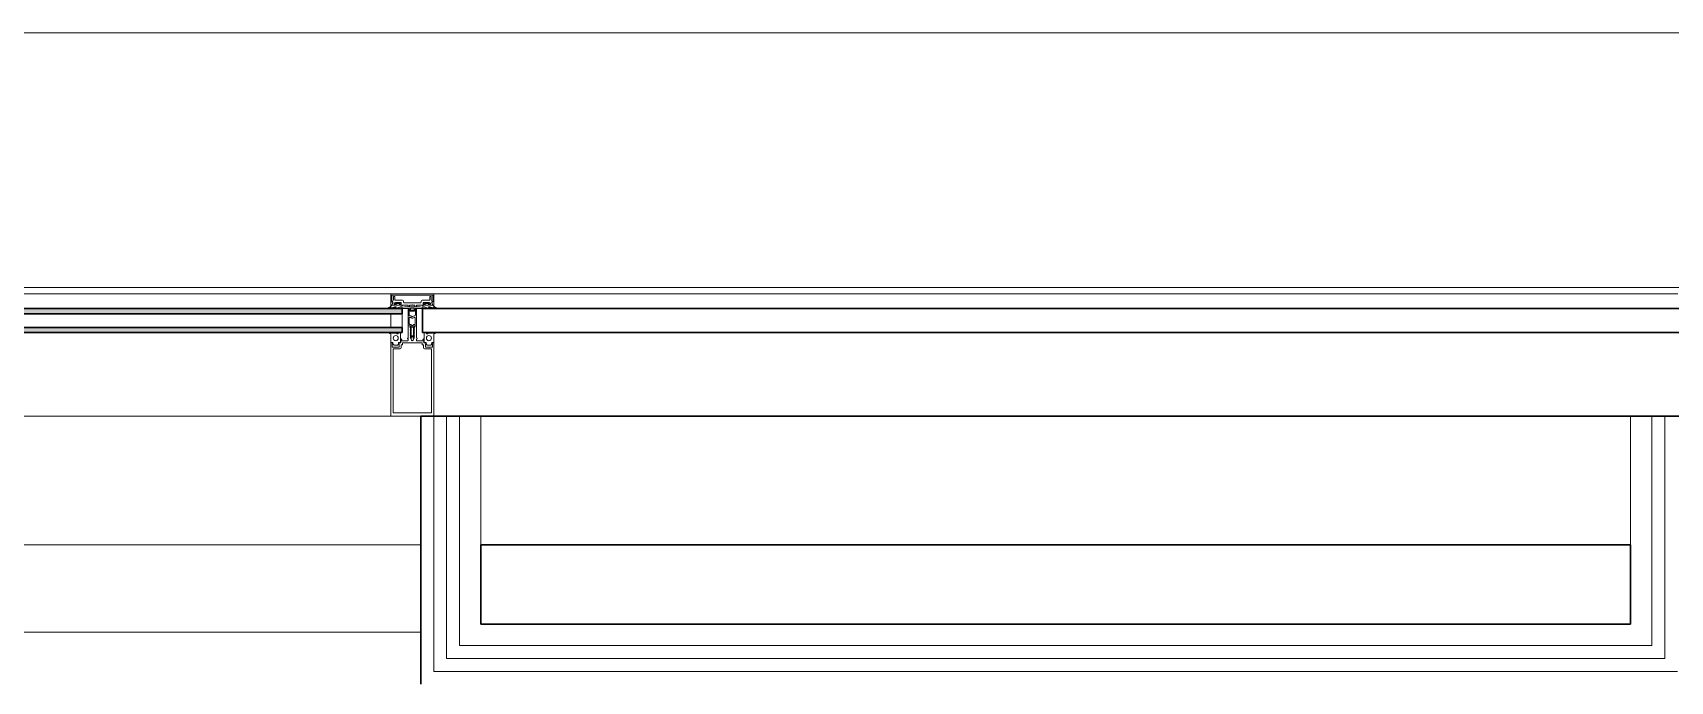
# Model space of a CAD drawing. Header units: millimetres. Extents: x 90978 to 295199, y -4084 to 97293.
# Drawn here: x 183608 to 185517, y 34244 to 35000 of the extents above; entities that cross this region are included whole.
import ezdxf

# ---------------------------------------------------------------- set-up
doc = ezdxf.new("R2010")
doc.units = ezdxf.units.MM
doc.header["$MEASUREMENT"] = 0
for name, color, linetype, lineweight in [('CSM-STL-XX-ZZ-M3-A-XXXX-00001_detached _19_04_21__rvt-1-Level 0$0$A-DETL-GENF', 7, 'CONTINUOUS', 9), ('CSM-STL-XX-ZZ-M3-A-XXXX-00001_detached _19_04_21__rvt-1-Level 0$0$A-GLAZ-CURT', 7, 'CONTINUOUS', 9), ('CSM-STL-XX-ZZ-M3-A-XXXX-00001_detached _19_04_21__rvt-1-Level 0$0$A-GLAZ-CWMG', 7, 'CONTINUOUS', 9), ('CSM-STL-XX-ZZ-M3-A-XXXX-00001_detached _19_04_21__rvt-1-Level 0$0$A-WALL', 7, 'CONTINUOUS', 9), ('CSM-STL-XX-ZZ-M3-A-XXXX-00001_detached _19_04_21__rvt-1-Level 0$0$I-WALL', 7, 'CONTINUOUS', 9)]:
    doc.layers.add(name, color=color, linetype=linetype, lineweight=lineweight)

msp = doc.modelspace()

# ---------------------------------------------------------------- hatches: boundary and pattern name
at = {"layer": 'CSM-STL-XX-ZZ-M3-A-XXXX-00001_detached _19_04_21__rvt-1-Level 0$0$A-GLAZ-CURT'}
h = msp.add_hatch(color=256, dxfattribs=at)
h.paths.add_polyline_path([(183964, 34650.7), (184038.8, 34650.7), (184038.8, 34656.7), (182595.8, 34656.7), (182595.8, 34650.7), (182697.1, 34650.7)], flags=0)
h.paths.add_polyline_path([(183964, 34672.7), (184038.8, 34672.7), (184038.8, 34678.7), (182595.8, 34678.7), (182595.8, 34672.7), (182697.1, 34672.7)], flags=0)

# ---------------------------------------------------------------- linework, layer by layer
at = {"layer": 'CSM-STL-XX-ZZ-M3-A-XXXX-00001_detached _19_04_21__rvt-1-Level 0$0$A-DETL-GENF'}
for p, q in [((184025.8, 34683.2), (184025.8, 34694.2)), ((184026.8, 34693.7), (184026.8, 34692.4)), ((184027.3, 34695.7), (184074.3, 34695.7)), ((184028, 34694.2), (184027.3, 34694.2)), ((184070.1, 34694.2), (184028, 34694.2)), ((184074.3, 34694.2), (184070.1, 34694.2)), ((184074.8, 34692.4), (184074.8, 34693.7)), ((184075.8, 34694.2), (184075.8, 34683.2)), ((184023.6, 34678.7), (184022.7, 34678.7)), ((184026.7, 34682.7), (184026.3, 34682.7)), ((184028.4, 34685.6), (184026.9, 34683)), ((184028.2, 34685.6), (184026.9, 34682.8)), ((184027, 34692), (184027, 34686.6)), ((184027, 34682.7), (184029.9, 34682.7)), ((184027.1, 34686.4), (184028.2, 34685.8)), ((184027.2, 34682.7), (184030.5, 34682.7)), ((184029, 34689), (184027.6, 34686.6)), ((184027.6, 34686.3), (184028.3, 34685.9)), ((184029, 34692.2), (184029, 34689.3)), ((184029, 34679.2), (184034.2, 34679.2)), ((184045.8, 34678.7), (184029, 34678.7)), ((184029.8, 34692.7), (184029.5, 34692.7)), ((184029.8, 34683.9), (184029.8, 34684.4)), ((184030.5, 34683.8), (184030, 34683.7)), ((184030, 34680), (184032.1, 34680.3)), ((184030.3, 34688.9), (184030.3, 34692.2)), ((184030.3, 34684.4), (184031.8, 34685.7)), ((184032, 34680.5), (184030.3, 34680.5)), ((184030.7, 34683.8), (184030.5, 34683.8)), ((184030.7, 34682.9), (184030.7, 34683.8)), ((184039.5, 34688.4), (184030.8, 34688.4)), ((184031.3, 34685.9), (184037.5, 34685.9)), ((184031.8, 34685.7), (184036, 34685.7)), ((184031.9, 34684.2), (184031.9, 34683.2)), ((184035.4, 34684.7), (184032.4, 34684.7)), ((184032.4, 34682.7), (184035.4, 34682.7)), ((184038.6, 34681.6), (184034.7, 34680)), ((184035, 34679.3), (184042.2, 34680.6)), ((184035.9, 34683.2), (184035.9, 34684.2)), ((184036, 34685.7), (184037.5, 34684.4)), ((184037.2, 34683.8), (184037.2, 34682.9)), ((184037.4, 34683.8), (184037.2, 34683.8)), ((184037.8, 34683.7), (184037.4, 34683.8)), ((184037.4, 34682.7), (184038.9, 34682.7)), ((184038, 34685.4), (184038, 34683.9)), ((184038, 34682.7), (184045.3, 34682.7)), ((184038.9, 34682.7), (184038.9, 34682.1)), ((184040.5, 34686.2), (184040.5, 34687.4)), ((184050.8, 34685.2), (184041.5, 34685.2)), ((184044, 34680.7), (184050.8, 34680.7)), ((184045.8, 34682.2), (184045.8, 34681.2)), ((184047.2, 34678.7), (184045.8, 34678.7)), ((184045.8, 34678.5), (184045.8, 34659.2)), ((184046.9, 34678.7), (184046, 34678.7)), ((184046.3, 34680.7), (184047.2, 34680.7)), ((184047.1, 34677.8), (184047.6, 34677.8)), ((184047.3, 34670.7), (184047.1, 34677.8)), ((184048.8, 34675.7), (184047.2, 34677)), ((184047.4, 34677.6), (184047.6, 34677.6)), ((184047.6, 34677.6), (184047.6, 34678.3)), ((184047.7, 34681.2), (184047.7, 34682.2)), ((184048.2, 34682.7), (184050.5, 34682.7)), ((184048.8, 34678.8), (184048.8, 34677.2)), ((184052.8, 34675.7), (184048.8, 34675.7)), ((184050.8, 34679.3), (184049.3, 34679.3)), ((184049.3, 34676.7), (184052.3, 34676.7)), ((184060.1, 34685.2), (184050.8, 34685.2)), ((184050.8, 34680.7), (184057.7, 34680.7)), ((184052.3, 34679.3), (184050.8, 34679.3)), ((184051.1, 34682.7), (184053.4, 34682.7)), ((184052.8, 34677.2), (184052.8, 34678.8)), ((184054.4, 34677), (184052.8, 34675.7)), ((184053.9, 34682.2), (184053.9, 34681.2)), ((184054.1, 34678.3), (184054.1, 34677.6)), ((184054.1, 34677.8), (184054.5, 34677.8)), ((184054.1, 34677.6), (184054.3, 34677.6)), ((184054.4, 34680.7), (184055.3, 34680.7)), ((184054.5, 34677.8), (184054.4, 34671.2)), ((184055.8, 34678.7), (184054.5, 34678.7)), ((184055.6, 34678.7), (184054.8, 34678.7)), ((184055.8, 34681.2), (184055.8, 34682.2)), ((184072.6, 34678.7), (184055.8, 34678.7)), ((184055.8, 34668.9), (184055.8, 34678.5)), ((184056.3, 34682.7), (184063.7, 34682.7)), ((184059.4, 34680.6), (184066.6, 34679.3)), ((184061.1, 34687.4), (184061.1, 34686.2)), ((184070.8, 34688.4), (184062.1, 34688.4)), ((184062.7, 34682.7), (184062.7, 34682.1)), ((184064.3, 34682.7), (184062.7, 34682.7)), ((184063, 34681.6), (184066.9, 34680)), ((184063.6, 34683.9), (184063.6, 34685.4)), ((184063.8, 34683.7), (184064.3, 34683.8)), ((184064.1, 34685.9), (184070.3, 34685.9)), ((184065.6, 34685.7), (184064.1, 34684.4)), ((184064.3, 34683.8), (184064.5, 34683.8)), ((184064.5, 34683.8), (184064.5, 34682.9)), ((184069.8, 34685.7), (184065.6, 34685.7)), ((184065.7, 34683.2), (184065.7, 34684.2)), ((184066.2, 34684.7), (184069.2, 34684.7)), ((184069.2, 34682.7), (184066.2, 34682.7)), ((184067.5, 34679.2), (184072.6, 34679.2)), ((184069.6, 34680.5), (184071.4, 34680.5)), ((184071.7, 34680), (184069.6, 34680.3)), ((184069.7, 34684.2), (184069.7, 34683.2)), ((184071.3, 34684.4), (184069.8, 34685.7)), ((184071, 34683.8), (184071.2, 34683.8)), ((184071, 34682.9), (184071, 34683.8)), ((184071.2, 34683.8), (184071.6, 34683.7)), ((184074.4, 34682.7), (184071.2, 34682.7)), ((184071.3, 34692.2), (184071.3, 34688.9)), ((184072.1, 34692.7), (184071.8, 34692.7)), ((184071.8, 34684.4), (184071.8, 34683.9)), ((184071.8, 34682.7), (184074.6, 34682.7)), ((184072.6, 34689.3), (184072.6, 34692.2)), ((184074.1, 34686.6), (184072.7, 34689)), ((184073.3, 34685.9), (184074, 34686.3)), ((184074.8, 34683), (184073.3, 34685.6)), ((184074.8, 34682.8), (184073.4, 34685.6)), ((184073.5, 34685.8), (184074.5, 34686.3)), ((184074.6, 34686.5), (184074.6, 34692)), ((184075.3, 34682.7), (184075, 34682.7)), ((184078, 34678.7), (184079, 34678.7)), ((184045.8, 34644.8), (184045.8, 34658.2)), ((184046.3, 34658.7), (184048.3, 34658.7)), ((184048.2, 34658.7), (184046.3, 34658.7)), ((184047.3, 34660.7), (184047.3, 34667.9)), ((184048.2, 34670.2), (184047.8, 34670.2)), ((184047.8, 34668.4), (184048.2, 34668.4)), ((184048.3, 34660.2), (184047.8, 34660.2)), ((184047.8, 34657.5), (184048.6, 34656.6)), ((184048.5, 34657.8), (184048, 34657.8)), ((184048.6, 34656.3), (184048.2, 34656)), ((184048.2, 34656), (184048.6, 34655.8)), ((184048.7, 34658.2), (184048.7, 34658)), ((184048.7, 34655.6), (184048.7, 34654.5)), ((184050.7, 34658.5), (184049.8, 34659.5)), ((184051.8, 34659.5), (184051, 34658.5)), ((184052.9, 34658), (184052.9, 34658.2)), ((184052.9, 34655.5), (184052.9, 34656.3)), ((184053.4, 34655.1), (184053, 34655.4)), ((184053, 34654.9), (184053.4, 34655.1)), ((184053.6, 34657.8), (184053.1, 34657.8)), ((184053.1, 34656.7), (184053.8, 34657.4)), ((184053.8, 34660.2), (184053.4, 34660.2)), ((184053.4, 34658.7), (184055.3, 34658.7)), ((184055.3, 34658.7), (184053.4, 34658.7)), ((184053.8, 34670.2), (184053.5, 34670.2)), ((184053.5, 34668.4), (184053.7, 34668.4)), ((184053.7, 34668.4), (184053.8, 34668.4)), ((184053.8, 34657.4), (184053.8, 34657.6)), ((184054.4, 34671.2), (184054.3, 34670.7)), ((184054.3, 34667.9), (184054.3, 34660.7)), ((184055.8, 34659.2), (184055.8, 34668.9)), ((184055.8, 34658.2), (184055.8, 34644.8)), ((184027.1, 34650.7), (184024.7, 34650.7)), ((184025.8, 34648.3), (184025.8, 34639.1)), ((184025.8, 34639.1), (184027.8, 34639.1)), ((184025.8, 34626.1), (184025.8, 34638.2)), ((184026.3, 34638.7), (184027.4, 34638.7)), ((184027.1, 34650.3), (184027.1, 34650.7)), ((184027.3, 34637.5), (184027.3, 34634.2)), ((184029.5, 34636.1), (184027.4, 34637.9)), ((184028.1, 34637.7), (184027.5, 34637.7)), ((184029.1, 34649.8), (184027.6, 34649.8)), ((184028.2, 34638.1), (184027.6, 34638.1)), ((184027.9, 34637.5), (184029.5, 34636.1)), ((184028.2, 34638.1), (184028.2, 34638.7)), ((184029.5, 34636.1), (184033.5, 34636.1)), ((184031.4, 34650.1), (184030.1, 34650.1)), ((184035.5, 34650.7), (184032.8, 34650.7)), ((184032.8, 34649.7), (184034.2, 34649.7)), ((184034.2, 34649.2), (184033.3, 34649.2)), ((184033.5, 34636.1), (184035.5, 34637.9)), ((184034.7, 34638.1), (184034.7, 34638.7)), ((184034.7, 34638.1), (184035.3, 34638.1)), ((184035.3, 34637.7), (184034.7, 34637.7)), ((184035.1, 34639.1), (184037, 34639.1)), ((184035.5, 34638.7), (184037.1, 34638.7)), ((184035.5, 34634.2), (184035.5, 34637.5)), ((184037, 34639.1), (184037, 34649.2)), ((184037.3, 34638.9), (184037.3, 34642.4)), ((184037.4, 34642.6), (184037.7, 34643.1)), ((184037.7, 34636), (184037.7, 34632.7)), ((184038.1, 34642.1), (184038.1, 34641.4)), ((184038.4, 34642.6), (184038.2, 34642.4)), ((184039, 34636.5), (184038.2, 34636.5)), ((184038.3, 34641.2), (184041.3, 34641.2)), ((184039.5, 34638.2), (184039.5, 34637)), ((184045.4, 34638.7), (184040, 34638.7)), ((184041.9, 34641.2), (184045.6, 34641.2)), ((184045.3, 34643.7), (184045.8, 34644.6)), ((184045.6, 34643.4), (184045.4, 34643.4)), ((184050.8, 34638.7), (184045.4, 34638.7)), ((184045.8, 34641.4), (184045.8, 34643.2)), ((184048.5, 34654.4), (184048.2, 34654.2)), ((184048.2, 34654.2), (184048.6, 34654)), ((184048.6, 34652.7), (184048.2, 34652.4)), ((184048.2, 34652.4), (184048.6, 34652.2)), ((184048.6, 34650.9), (184048.2, 34650.6)), ((184048.2, 34650.6), (184048.6, 34650.4)), ((184048.6, 34649.1), (184048.2, 34648.8)), ((184048.2, 34648.8), (184048.6, 34648.6)), ((184048.6, 34647.3), (184048.2, 34647)), ((184048.2, 34647), (184048.6, 34646.8)), ((184048.6, 34645.5), (184048.2, 34645.2)), ((184048.2, 34645.2), (184048.6, 34645)), ((184048.5, 34654.1), (184048.6, 34653.8)), ((184048.5, 34651.4), (184048.6, 34651.1)), ((184048.6, 34653.8), (184048.7, 34652.8)), ((184048.6, 34652.2), (184048.6, 34651.8)), ((184048.6, 34651.1), (184048.7, 34652)), ((184048.7, 34650.2), (184048.7, 34649.2)), ((184048.7, 34648.4), (184048.7, 34647.4)), ((184048.7, 34646.6), (184048.8, 34645.6)), ((184048.8, 34645.6), (184049.6, 34644.3)), ((184048.8, 34644.6), (184049.9, 34641.8)), ((184050, 34644.6), (184049.6, 34645.4)), ((184049.8, 34645.7), (184051.9, 34645.7)), ((184050.8, 34646.7), (184050, 34646.7)), ((184051.7, 34646.7), (184050.8, 34646.7)), ((184061.6, 34638.7), (184050.8, 34638.7)), ((184052, 34645.4), (184051.6, 34644.6)), ((184051.8, 34641.8), (184052.9, 34644.6)), ((184052.1, 34644.3), (184052.8, 34645.6)), ((184052.8, 34645.6), (184052.9, 34644.8)), ((184052.9, 34654.7), (184053, 34653.8)), ((184052.9, 34651.9), (184052.9, 34652.9)), ((184052.9, 34650.1), (184053, 34651.1)), ((184052.9, 34648.3), (184052.9, 34649.3)), ((184052.9, 34646.5), (184052.9, 34647.5)), ((184053, 34653.8), (184053.2, 34654.1)), ((184053.4, 34653.3), (184053, 34653.6)), ((184053, 34653.1), (184053.4, 34653.3)), ((184053, 34651.8), (184053, 34652.2)), ((184053.4, 34651.5), (184053, 34651.8)), ((184053, 34651.3), (184053.4, 34651.5)), ((184053, 34651.1), (184053.2, 34651.4)), ((184053.4, 34649.7), (184053, 34650)), ((184053, 34649.5), (184053.4, 34649.7)), ((184053.4, 34647.9), (184053, 34648.2)), ((184053, 34647.7), (184053.4, 34647.9)), ((184053.4, 34646.1), (184053, 34646.4)), ((184053, 34645.9), (184053.4, 34646.1)), ((184055.8, 34643.2), (184055.8, 34641.4)), ((184055.9, 34644.6), (184056.4, 34643.7)), ((184056.2, 34643.4), (184056, 34643.4)), ((184056, 34641.2), (184059.8, 34641.2)), ((184060.4, 34641.2), (184063.3, 34641.2)), ((184062.1, 34637), (184062.1, 34638.2)), ((184063.4, 34636.5), (184062.6, 34636.5)), ((184063.4, 34642.4), (184063.3, 34642.6)), ((184063.5, 34641.4), (184063.5, 34642.1)), ((184063.9, 34632.7), (184063.9, 34636)), ((184064, 34643.1), (184064.2, 34642.6)), ((184064.3, 34642.4), (184064.3, 34638.9)), ((184064.5, 34638.7), (184066.2, 34638.7)), ((184064.6, 34639.1), (184064.6, 34649.2)), ((184066.5, 34639.1), (184064.6, 34639.1)), ((184066.1, 34650.7), (184068.9, 34650.7)), ((184068.2, 34636.1), (184066.1, 34637.8)), ((184066.1, 34637.5), (184066.1, 34634.2)), ((184066.9, 34638.1), (184066.3, 34638.1)), ((184066.9, 34637.7), (184066.3, 34637.7)), ((184066.9, 34638.1), (184066.9, 34638.7)), ((184068.9, 34649.7), (184067.5, 34649.7)), ((184067.5, 34649.2), (184068.4, 34649.2)), ((184072.2, 34636.1), (184068.2, 34636.1)), ((184070.2, 34650.1), (184071.5, 34650.1)), ((184072.2, 34636.1), (184074.2, 34637.8)), ((184073.8, 34637.5), (184072.2, 34636.1)), ((184072.6, 34649.8), (184074, 34649.8)), ((184073.4, 34638.1), (184073.4, 34638.7)), ((184073.4, 34638.1), (184074, 34638.1)), ((184074.1, 34637.7), (184073.5, 34637.7)), ((184075.8, 34639.1), (184073.8, 34639.1)), ((184074.3, 34638.7), (184075.3, 34638.7)), ((184074.3, 34634.2), (184074.3, 34637.5)), ((184074.5, 34650.7), (184077, 34650.7)), ((184074.5, 34650.3), (184074.5, 34650.7)), ((184075.8, 34648.3), (184075.8, 34639.1)), ((184075.8, 34638.2), (184075.8, 34626.1)), ((184025.8, 34564.9), (184025.8, 34626.1)), ((184027.8, 34633.7), (184031.1, 34633.7)), ((184028.3, 34631.2), (184028.3, 34626.1)), ((184028.3, 34626.1), (184028.3, 34564.9)), ((184036.7, 34631.7), (184028.8, 34631.7)), ((184031.7, 34633.7), (184035, 34633.7)), ((184072.8, 34631.7), (184064.9, 34631.7)), ((184066.6, 34633.7), (184069.9, 34633.7)), ((184070.5, 34633.7), (184073.8, 34633.7)), ((184073.3, 34626.1), (184073.3, 34631.2)), ((184073.3, 34564.9), (184073.3, 34626.1)), ((184075.8, 34564.9), (184075.8, 34626.1)), ((184025.8, 34564.9), (184025.8, 34554.2)), ((184028.3, 34557.5), (184028.3, 34564.9)), ((184073.3, 34564.9), (184073.3, 34557.5)), ((184075.8, 34554.2), (184075.8, 34564.9)), ((184026.8, 34553.2), (184074.8, 34553.2)), ((184072.8, 34557), (184028.8, 34557))]:
    msp.add_line(p, q, dxfattribs=at)
for centre in [(184031.5, 34644.2), (184070.2, 34644.2)]:
    msp.add_circle(centre, 3, dxfattribs=at)
for centre, radius, start, end in [((184027.3, 34694.2), 1.5, 90, 180), ((184027.3, 34693.7), 0.5, 90, 180), ((184074.3, 34694.2), 1.5, 0, 90), ((184074.3, 34693.7), 0.5, 0, 90), ((184022.7, 34679), 0.25, 151.0662, 270), ((184024.2, 34678.1), 2, 109.948, 151.0662), ((184021.1, 34686.6), 7, 289.948, 324.4239), ((184023.6, 34680.2), 1.5, 270, 283.3207), ((184013.4, 34723.5), 46, 283.3207, 290.1437), ((184026.3, 34683.2), 0.5, 180, 270), ((184026.7, 34682.9), 0.2, 270, 333.4345), ((184027, 34692.4), 0.2, 180, 240.0066), ((184027, 34682.9), 0.2, 149.2563, 270), ((184027.2, 34682.2), 0.5, 90, 144.4239), ((184026.8, 34692), 0.2, 0, 60.0066), ((184027.2, 34686.6), 0.2, 180, 239.9992), ((184027.7, 34686.5), 0.2, 150, 240), ((184028.1, 34685.7), 0.2, 333.4345, 59.9992), ((184028.2, 34685.7), 0.2, 329.2563, 60), ((184029, 34679), 0.2, 90, 180), ((184029, 34678.9), 0.2, 180, 270), ((184029.5, 34692.2), 0.5, 90, 180), ((184028.5, 34689.3), 0.5, 330, 0), ((184030.3, 34677.5), 3, 90, 110.1437), ((184030.1, 34679.6), 0.4, 111.8287, 270), ((184029.8, 34692.2), 0.5, 0, 90), ((184031.3, 34684.4), 1.5, 90, 180), ((184030, 34683.9), 0.2, 180, 270), ((184029.9, 34683.7), 1, 270, 345.5225), ((184031, 34687.8), 8.63, 264.1001, 279.8385), ((184030.5, 34684.1), 0.3, 132, 259.9999), ((184030.8, 34688.9), 0.5, 180, 270), ((184030.5, 34682.9), 0.2, 270, 0), ((184030.6, 34683.5), 0.2, 345.5225, 89.9999), ((184032.4, 34684.2), 0.5, 90, 180), ((184032.4, 34683.2), 0.5, 180, 224.9999), ((184032, 34680.4), 0.1, 291.8289, 90), ((184032.4, 34683.2), 0.5, 225, 270), ((184031, 34687.8), 8.63, 279.8385, 295.5769), ((184034.2, 34684.2), 5, 270, 280), ((184035.4, 34684.2), 0.5, 0, 90), ((184035.4, 34683.2), 0.5, 270, 0), ((184037.2, 34683.5), 0.2, 90.0001, 194.4775), ((184038, 34683.7), 1, 194.4775, 270), ((184037.4, 34682.9), 0.2, 180, 270), ((184037.3, 34684.1), 0.3, 280, 48), ((184037.5, 34685.4), 0.5, 0, 90), ((184037.8, 34683.9), 0.2, 270, 0), ((184038.4, 34682.1), 0.5, 292.0362, 0), ((184039.5, 34687.4), 1, 0, 90), ((184041.5, 34686.2), 1, 180, 270), ((184044, 34670.7), 10, 90, 100), ((184045.3, 34682.2), 0.5, 0, 90), ((184046.3, 34681.2), 0.5, 180, 270), ((184046, 34678.5), 0.2, 90, 180), ((184046.9, 34677.8), 0.9, 16.6016, 90), ((184047.4, 34677.3), 0.3, 100.0001, 230), ((184047.2, 34681.2), 0.5, 270, 0), ((184047.2, 34678.3), 0.4, 0, 90), ((184047.6, 34678), 0.2, 270, 0), ((184048.2, 34682.2), 0.5, 90, 180), ((184049.3, 34678.8), 0.5, 90, 180), ((184049.3, 34677.2), 0.5, 180, 270), ((184050.8, 34682.7), 0.3, 90, 180), ((184050.8, 34682.7), 0.3, 360, 90), ((184052.3, 34678.8), 0.5, 0, 90), ((184052.3, 34677.2), 0.5, 270, 0), ((184053.4, 34682.2), 0.5, 0, 90), ((184054.4, 34681.2), 0.5, 180, 270), ((184054.8, 34677.8), 0.9, 90, 163.3984), ((184054.1, 34678), 0.2, 180, 270), ((184054.5, 34678.3), 0.4, 90, 180), ((184054.2, 34677.3), 0.3, 310, 79.9999), ((184055.3, 34681.2), 0.5, 270, 0), ((184055.6, 34678.5), 0.2, 0, 90), ((184056.3, 34682.2), 0.5, 90, 180), ((184057.7, 34670.7), 10, 80, 90), ((184060.1, 34686.2), 1, 270, 0), ((184062.1, 34687.4), 1, 90, 180), ((184063.2, 34682.1), 0.5, 180, 247.9638), ((184064.1, 34685.4), 0.5, 90, 180), ((184063.8, 34683.9), 0.2, 180, 270), ((184063.7, 34683.7), 1, 270, 345.5225), ((184064.3, 34684.1), 0.3, 132, 259.9999), ((184064.3, 34682.9), 0.2, 270, 0), ((184064.4, 34683.5), 0.2, 345.5225, 89.9999), ((184066.2, 34684.2), 0.5, 90, 180), ((184066.2, 34683.2), 0.5, 180, 270), ((184067.5, 34684.2), 5, 260, 270), ((184070.7, 34687.8), 8.63, 244.4231, 260.1615), ((184069.2, 34684.2), 0.5, 0, 90), ((184069.2, 34683.2), 0.5, 270, 315), ((184070.7, 34687.8), 8.63, 260.1615, 275.8999), ((184069.6, 34680.4), 0.1, 90, 248.1714), ((184069.2, 34683.2), 0.5, 315, 0), ((184070.3, 34684.4), 1.5, 0, 90), ((184070.8, 34688.9), 0.5, 270, 0), ((184071, 34683.5), 0.2, 90.0001, 194.4775), ((184071.8, 34683.7), 1, 194.4775, 270), ((184071.2, 34682.9), 0.2, 180, 270), ((184071.1, 34684.1), 0.3, 280, 48), ((184071.8, 34692.2), 0.5, 90, 180), ((184071.4, 34677.5), 3, 69.8563, 90), ((184071.5, 34679.6), 0.4, 270, 68.1713), ((184071.6, 34683.9), 0.2, 270, 0), ((184072.1, 34692.2), 0.5, 0, 90), ((184088.3, 34723.5), 46, 249.8563, 256.6793), ((184073.1, 34689.3), 0.5, 180, 210), ((184072.6, 34679), 0.2, 360, 90), ((184072.6, 34678.9), 0.2, 270, 0), ((184073.4, 34685.7), 0.2, 120, 210.7437), ((184073.6, 34685.6), 0.2, 116.565, 206.565), ((184073.9, 34686.5), 0.2, 300, 30), ((184074.4, 34682.2), 0.5, 35.5761, 90), ((184074.4, 34686.5), 0.2, 296.565, 0), ((184074.8, 34692), 0.2, 120, 180), ((184074.6, 34682.9), 0.2, 270, 30.7437), ((184074.6, 34692.4), 0.2, 300, 0), ((184075, 34682.9), 0.2, 206.565, 270), ((184080.5, 34686.6), 7, 215.5761, 250.052), ((184075.3, 34683.2), 0.5, 270, 0), ((184078, 34680.2), 1.5, 256.6793, 270), ((184077.5, 34678.1), 2, 28.9338, 70.052), ((184079, 34679), 0.25, 270, 28.9338), ((184046.3, 34659.2), 0.5, 180, 270), ((184046.3, 34658.2), 0.5, 90, 180), ((184047.8, 34670.7), 0.5, 181.5074, 270), ((184047.8, 34667.9), 0.5, 90, 180), ((184047.8, 34660.7), 0.5, 180, 270), ((184048, 34657.6), 0.2, 90, 180), ((184048.2, 34668.2), 2, 48.5904, 90), ((184048.2, 34666.4), 2, 48.5904, 90), ((184048.2, 34658.2), 0.5, 0, 90), ((184048.3, 34658.2), 2, 40, 90), ((184048.3, 34658.2), 0.5, 356.762, 90), ((184048.5, 34658), 0.2, 270, 0), ((184048.5, 34656.4), 0.2, 300.0001, 21.156), ((184048.5, 34655.6), 0.2, 0, 60), ((184154.4, 34652.2), 105.7, 176.762, 178.7834), ((184154.4, 34652.2), 105, 177.3127, 182.7418), ((184049.6, 34657.1), 0.2, 51.4193, 177.3127), ((184050.8, 34671.2), 2, 228.5904, 270.0043), ((184050.8, 34669.4), 2, 228.5904, 270.0043), ((184050.8, 34658.6), 1.7, 231.4193, 270.0001), ((184050.8, 34658.6), 0.2, 220, 270.0002), ((184050.8, 34671.2), 2, 270.0042, 311.4097), ((184050.8, 34669.4), 2, 270.0042, 311.4097), ((184050.8, 34658.6), 0.2, 269.9998, 320), ((184050.8, 34658.6), 1.7, 269.9999, 308.5808), ((184053.4, 34658.2), 2, 90, 140), ((184052, 34657.1), 0.2, 65.6341, 128.5808), ((184052, 34657.1), 0.2, 2.6873, 65.6339), ((184053.5, 34668.2), 2, 90, 131.4097), ((184053.5, 34666.4), 2, 90, 131.4097), ((183947.3, 34652.2), 105, 357.2582, 2.6873), ((184053.4, 34658.2), 0.5, 90, 180), ((184053.4, 34658.2), 0.5, 90, 183.2381), ((183947.3, 34652.2), 105.7, 1.2165, 3.2381), ((184053.1, 34658), 0.2, 180, 270), ((184053.4, 34656.3), 0.5, 135, 180), ((184053.1, 34655.5), 0.2, 180, 239.9999), ((184053.6, 34657.6), 0.2, 360, 90), ((184053.8, 34670.7), 0.5, 270, 358.4904), ((184053.8, 34667.9), 0.5, 0, 90), ((184053.8, 34660.7), 0.5, 270, 315), ((184053.8, 34660.7), 0.5, 315, 0), ((184055.3, 34659.2), 0.5, 270, 0), ((184055.3, 34658.2), 0.5, 0, 90), ((184024.7, 34650.2), 0.5, 90, 260.6077), ((184024.3, 34648.3), 1.5, 0, 80.6077), ((184026.3, 34638.2), 0.5, 90, 180), ((184027.6, 34650.3), 0.5, 180, 270), ((184027.5, 34637.5), 0.2, 90, 180), ((184027.4, 34637.7), 1, 14.4775, 90), ((184027.6, 34637.9), 0.2, 90, 190.8411), ((184027.8, 34638.7), 0.4, 0, 90), ((184027.8, 34638.7), 0.4, 0, 90), ((184028.1, 34637.9), 0.2, 270, 14.4775), ((184030.1, 34648.1), 2, 90, 121.7883), ((184031.4, 34648.1), 2, 37.4952, 90), ((184032.8, 34650.2), 0.5, 90, 270), ((184033.3, 34649.5), 0.3, 217.4952, 270), ((184034.2, 34649.5), 0.25, 270, 90), ((184035.5, 34637.7), 1, 90, 165.5225), ((184034.7, 34637.9), 0.2, 165.5225, 270), ((184035.1, 34638.7), 0.4, 90, 180), ((184035.3, 34637.9), 0.2, 349.1589, 90), ((184035.3, 34637.5), 0.2, 0, 90), ((184035.5, 34649.2), 1.5, 0, 90), ((184037.1, 34638.9), 0.2, 270, 0), ((184037.8, 34642.4), 0.5, 144.9999, 180), ((184038, 34642.8), 0.4, 90, 144.9999), ((184038.2, 34636), 0.5, 90, 180), ((184038, 34642.8), 0.4, 325, 90), ((184038.6, 34642.1), 0.5, 145, 180), ((184038.3, 34641.4), 0.2, 180, 270), ((184039, 34637), 0.5, 270, 0), ((184040, 34638.2), 0.5, 90, 180), ((184041.6, 34641.2), 0.3, 180, 0), ((184045.4, 34643.6), 0.2, 150, 270), ((184045.6, 34643.2), 0.2, 0, 90), ((184045.6, 34641.4), 0.2, 270, 0), ((184045.3, 34644.8), 0.5, 330, 0), ((184048.6, 34654.2), 0.2, 119.9999, 179.9992), ((184048.6, 34651.5), 0.2, 120, 180), ((184048.5, 34654.6), 0.2, 300, 360), ((184048.5, 34653.8), 0.2, 0, 60), ((184154.4, 34652.2), 105.7, 179.144, 180), ((184048.5, 34652.8), 0.2, 300.0001, 360), ((184048.5, 34652), 0.2, 0, 60), ((184154.4, 34652.2), 105.7, 180.6016, 183.5774), ((184048.5, 34651), 0.2, 300.0001, 360), ((184048.5, 34650.2), 0.2, 0, 60), ((184048.5, 34649.2), 0.2, 300.0001, 0), ((184048.5, 34648.4), 0.2, 0, 60), ((184048.5, 34647.4), 0.2, 300.0001, 0), ((184048.5, 34646.6), 0.2, 0, 60), ((184048.5, 34645.6), 0.2, 300.0001, 360), ((184048.5, 34644.8), 0.2, 0.0002, 60), ((184049.2, 34644.8), 0.5, 180.0003, 202.5), ((184050, 34647.2), 0.5, 182.7418, 270), ((184049.8, 34645.5), 0.2, 90, 205), ((184049.8, 34644.5), 0.25, 210, 270.0001), ((184049.8, 34644.5), 0.25, 270, 0), ((184050.8, 34642.2), 1, 202.5, 270), ((184050.8, 34642.2), 1, 270, 337.5), ((184051.9, 34644.5), 0.25, 180, 270), ((184051.7, 34647.2), 0.5, 270, 357.2582), ((184051.9, 34645.5), 0.2, 335, 90), ((184051.9, 34644.5), 0.25, 270.0001, 330), ((183947.3, 34652.2), 105.7, 356.4226, 359.3983), ((184053.1, 34654.7), 0.2, 120, 180), ((184053.1, 34653.7), 0.2, 180, 239.9999), ((184053.1, 34652.9), 0.2, 120, 180), ((184053.1, 34651.9), 0.2, 180, 239.656), ((184053.1, 34651.1), 0.2, 120, 180), ((184053.1, 34650.1), 0.2, 180, 239.9999), ((184053.1, 34649.3), 0.2, 120, 180), ((184053.1, 34648.3), 0.2, 180, 239.9999), ((184053.1, 34647.5), 0.2, 120, 180), ((184053.1, 34646.5), 0.2, 180, 239.9999), ((184053.1, 34645.7), 0.2, 120, 180), ((184052.4, 34644.8), 0.5, 337.5, 360), ((183947.3, 34652.2), 105.7, 0, 0.856), ((184053, 34654.2), 0.2, 359.9994, 59.9994), ((184053, 34651.5), 0.2, 0, 60), ((184056.3, 34644.8), 0.5, 180, 210), ((184056, 34641.4), 0.2, 180, 270), ((184056.2, 34643.6), 0.2, 270, 30), ((184060.1, 34641.2), 0.3, 180, 0), ((184061.6, 34638.2), 0.5, 0, 90), ((184062.6, 34637), 0.5, 180, 270), ((184063.6, 34642.8), 0.4, 90.0002, 214.9998), ((184063.3, 34641.4), 0.2, 270, 0), ((184063, 34642.1), 0.5, 0, 34.9998), ((184063.4, 34636), 0.5, 0, 90), ((184063.6, 34642.8), 0.4, 35, 90.0002), ((184063.8, 34642.4), 0.5, 0, 35), ((184064.5, 34638.9), 0.2, 180, 270), ((184066.1, 34649.2), 1.5, 90, 180), ((184066.3, 34637.9), 0.2, 90, 190.8411), ((184066.3, 34637.5), 0.2, 90, 180), ((184066.2, 34637.7), 1, 14.4775, 90), ((184066.5, 34638.7), 0.4, 0, 90), ((184066.9, 34637.9), 0.2, 270, 14.4775), ((184067.5, 34649.5), 0.25, 90, 270), ((184068.4, 34649.5), 0.3, 270, 322.5048), ((184070.2, 34648.1), 2, 90, 142.5048), ((184068.9, 34650.2), 0.5, 270, 90), ((184071.5, 34648.1), 2, 58.2117, 90), ((184074.3, 34637.7), 1, 90, 165.5225), ((184073.5, 34637.9), 0.2, 165.5225, 270), ((184073.8, 34638.7), 0.4, 90, 180), ((184073.8, 34638.7), 0.4, 90, 180), ((184074, 34650.3), 0.5, 270, 0), ((184074, 34637.9), 0.2, 349.1589, 90), ((184074.1, 34637.5), 0.2, 0, 90), ((184075.3, 34638.2), 0.5, 0, 90), ((184077.3, 34648.3), 1.5, 99.3923, 180), ((184077, 34650.2), 0.5, 279.3923, 90), ((184027.8, 34634.2), 0.5, 180, 270), ((184028.8, 34631.2), 0.5, 90, 180), ((184031.4, 34633.7), 0.3, 180, 0), ((184035, 34634.2), 0.5, 270, 0), ((184036.7, 34632.7), 1, 270, 0), ((184064.9, 34632.7), 1, 180, 270), ((184066.6, 34634.2), 0.5, 180, 270), ((184070.2, 34633.7), 0.3, 180, 0), ((184072.8, 34631.2), 0.5, 0, 90), ((184073.8, 34634.2), 0.5, 270, 0), ((184026.8, 34554.2), 1, 180, 270), ((184028.8, 34557.5), 0.5, 180, 270), ((184072.8, 34557.5), 0.5, 270, 0), ((184074.8, 34554.2), 1, 270, 0)]:
    msp.add_arc(centre, radius, start, end, dxfattribs=at)
at = {"layer": 'CSM-STL-XX-ZZ-M3-A-XXXX-00001_detached _19_04_21__rvt-1-Level 0$0$A-GLAZ-CURT', "lineweight": 30}
for p, q in [((184038.8, 34678.7), (182595.8, 34678.7)), ((184038.8, 34672.7), (184038.8, 34678.7)), ((185538.8, 34678.7), (184062.8, 34678.7)), ((184062.8, 34678.7), (184062.8, 34650.7)), ((182595.8, 34672.7), (184038.8, 34672.7)), ((184038.8, 34656.7), (182595.8, 34656.7)), ((184038.8, 34650.7), (184038.8, 34656.7)), ((182595.8, 34650.7), (184038.8, 34650.7)), ((184062.8, 34650.7), (185538.8, 34650.7))]:
    msp.add_line(p, q, dxfattribs=at)
at = {"layer": 'CSM-STL-XX-ZZ-M3-A-XXXX-00001_detached _19_04_21__rvt-1-Level 0$0$A-GLAZ-CWMG'}
for p, q in [((184025.8, 34695.7), (182608.8, 34695.7)), ((185525.8, 34695.7), (184075.8, 34695.7)), ((184025.8, 34672.8), (184025.8, 34656.7)), ((182608.8, 34553.2), (184025.8, 34553.2))]:
    msp.add_line(p, q, dxfattribs=at)
at = {"layer": 'CSM-STL-XX-ZZ-M3-A-XXXX-00001_detached _19_04_21__rvt-1-Level 0$0$A-GLAZ-CWMG', "lineweight": 20, "extrusion": (0, 0, -1)}
for p, q in [((184075.8, 34695.7), (184025.8, 34695.7)), ((184025.8, 34695.7), (184025.8, 34678.7)), ((184075.8, 34678.7), (184075.8, 34695.7)), ((184025.8, 34678.7), (184038.8, 34678.7)), ((184038.8, 34678.7), (184038.8, 34650.7)), ((184062.8, 34650.7), (184062.8, 34678.7)), ((184062.8, 34678.7), (184075.8, 34678.7)), ((184038.8, 34650.7), (184025.8, 34650.7)), ((184025.8, 34650.7), (184025.8, 34553.2)), ((184075.8, 34650.7), (184062.8, 34650.7)), ((184075.8, 34553.2), (184075.8, 34650.7)), ((184025.8, 34553.2), (184075.8, 34553.2))]:
    msp.add_line(p, q, dxfattribs=at)
at = {"layer": 'CSM-STL-XX-ZZ-M3-A-XXXX-00001_detached _19_04_21__rvt-1-Level 0$0$A-WALL'}
for p, q in [((177049.8, 35000.2), (191309.8, 35000.2)), ((182558.8, 34703.2), (191309.8, 34703.2)), ((191309.8, 34703.2), (182558.8, 34703.2)), ((184075.8, 34553.2), (184075.8, 34310.7)), ((184090.8, 34553.2), (184090.8, 34310.7)), ((184105.8, 34553.2), (184105.8, 34310.7)), ((184130.8, 34553.2), (184130.8, 34403.2)), ((185470.3, 34403.2), (185470.3, 34553.2)), ((185495.3, 34310.7), (185495.3, 34553.2)), ((185510.3, 34310.7), (185510.3, 34553.2)), ((184060.8, 34403.2), (182558.8, 34403.2)), ((184075.8, 34270.7), (184075.8, 34310.7)), ((184090.8, 34285.7), (184090.8, 34310.7)), ((184105.8, 34285.7), (184105.8, 34310.7)), ((185495.3, 34310.7), (185495.3, 34285.7)), ((185510.3, 34310.7), (185510.3, 34285.7)), ((184090.8, 34270.7), (184090.8, 34285.7)), ((184105.8, 34285.7), (185495.3, 34285.7)), ((185510.3, 34285.7), (185510.3, 34270.7)), ((184075.8, 34255.7), (184075.8, 34270.7)), ((184075.8, 34255.7), (185525.3, 34255.7)), ((184090.8, 34270.7), (185510.3, 34270.7))]:
    msp.add_line(p, q, dxfattribs=at)
at = {"layer": 'CSM-STL-XX-ZZ-M3-A-XXXX-00001_detached _19_04_21__rvt-1-Level 0$0$A-WALL', "lineweight": 30}
for p, q in [((185470.3, 34553.2), (184130.8, 34553.2)), ((184130.8, 34403.2), (185470.3, 34403.2))]:
    msp.add_line(p, q, dxfattribs=at)
at = {"layer": 'CSM-STL-XX-ZZ-M3-A-XXXX-00001_detached _19_04_21__rvt-1-Level 0$0$I-WALL', "lineweight": 30}
for p, q in [((184130.8, 34553.2), (184060.8, 34553.2)), ((184060.8, 34553.2), (184060.8, 34310.7)), ((185540.3, 34553.2), (185470.3, 34553.2)), ((184130.8, 34310.7), (184130.8, 34403.2)), ((185470.3, 34403.2), (185470.3, 34310.7)), ((184060.8, 34310.7), (184060.8, 34255.7)), ((185470.3, 34310.7), (184130.8, 34310.7)), ((184060.8, 34255.7), (184060.8, 34240.7))]:
    msp.add_line(p, q, dxfattribs=at)
at = {"layer": 'CSM-STL-XX-ZZ-M3-A-XXXX-00001_detached _19_04_21__rvt-1-Level 0$0$I-WALL'}
for p, q in [((182558.8, 34403.2), (184060.8, 34403.2)), ((184060.8, 34301.2), (182558.8, 34301.2))]:
    msp.add_line(p, q, dxfattribs=at)

doc.saveas('drawing.dxf')
